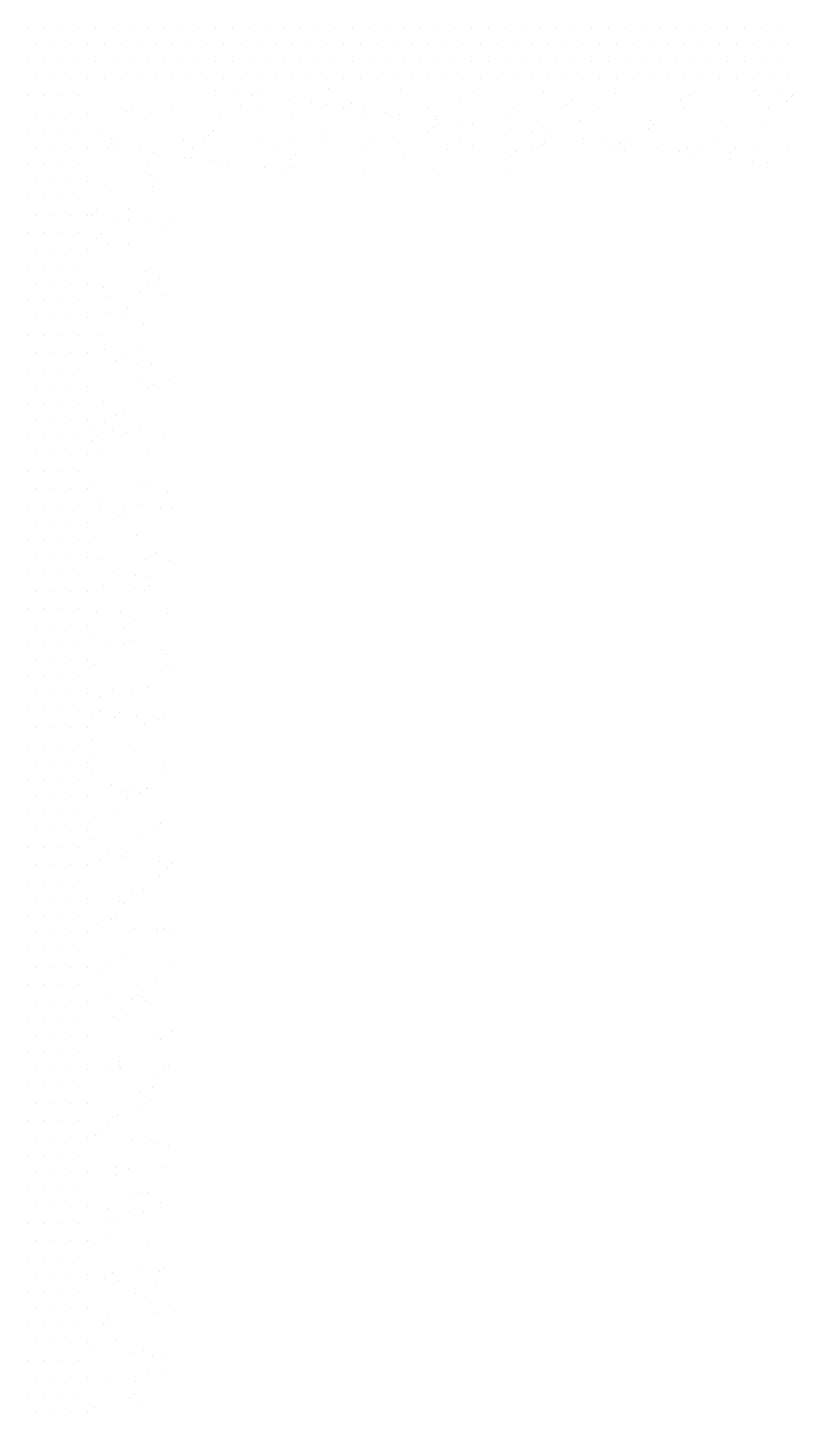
# Model space of a CAD drawing. Header units: millimetres. Extents: x -336 to -33, y -135 to 770.
# Drawn here: x -211.503 to -210.36, y 720.953 to 723.019 of the extents above; entities that cross this region are included whole.
import ezdxf

# ---------------------------------------------------------------- set-up
doc = ezdxf.new("R2010")
doc.units = ezdxf.units.MM
doc.header["$LTSCALE"] = 50
doc.header["$MEASUREMENT"] = 0
doc.layers.get('0').update_dxf_attribs({"linetype": 'CONTINUOUS'})
doc.layers.add('-HIDRO', color=8, linetype='CONTINUOUS')

# ---------------------------------------------------------------- blocks, each defined once
blk = doc.blocks.new('A$C7AFB675E')
at = {"color": 8}
for p, q in [((3.5787, 1.1239), (3.5787, 1.1239)), ((3.58, 1.1234), (3.58, 1.1234)), ((3.5162, 1.1114), (3.5162, 1.1114)), ((3.5319, 1.1193), (3.5319, 1.1193)), ((3.5477, 1.1114), (3.5477, 1.1114)), ((3.5634, 1.1193), (3.5634, 1.1193)), ((3.577, 1.1108), (3.577, 1.1108)), ((3.5842, 1.1187), (3.5842, 1.1187)), ((3.6289, 1.1198), (3.6289, 1.1198)), ((3.5319, 1.1035), (3.5319, 1.1035)), ((3.5634, 1.1035), (3.5634, 1.1035)), ((3.5902, 1.1019), (3.5902, 1.1019)), ((3.6409, 1.1007), (3.6409, 1.1007)), ((3.5162, 1.0957), (3.5162, 1.0957)), ((3.5319, 1.0878), (3.5319, 1.0878)), ((3.5477, 1.0957), (3.5477, 1.0957)), ((3.5634, 1.0878), (3.5634, 1.0878)), ((3.5743, 1.0903), (3.5743, 1.0903)), ((3.5786, 1.0931), (3.5786, 1.0931)), ((3.6043, 1.0968), (3.6043, 1.0968)), ((3.6272, 1.0915), (3.6272, 1.0915)), ((3.6392, 1.0875), (3.6392, 1.0875)), ((3.5162, 1.0799), (3.5162, 1.0799)), ((3.5319, 1.072), (3.5319, 1.072)), ((3.5477, 1.0799), (3.5477, 1.0799)), ((3.5634, 1.072), (3.5634, 1.072)), ((3.6273, 1.0717), (3.6273, 1.0717)), ((3.5162, 1.0642), (3.5162, 1.0642)), ((3.5477, 1.0642), (3.5477, 1.0642)), ((3.6023, 1.059), (3.6023, 1.059)), ((3.6316, 1.0671), (3.6316, 1.0671)), ((3.6365, 1.0671), (3.6365, 1.0671)), ((3.5162, 1.0484), (3.5162, 1.0484)), ((3.5319, 1.0563), (3.5319, 1.0563)), ((3.5477, 1.0484), (3.5477, 1.0484)), ((3.5634, 1.0563), (3.5634, 1.0563)), ((3.622, 1.0519), (3.622, 1.0519)), ((3.5319, 1.0405), (3.5319, 1.0405)), ((3.5634, 1.0405), (3.5634, 1.0405)), ((3.6288, 1.0413), (3.6288, 1.0413)), ((3.5162, 1.0327), (3.5162, 1.0327)), ((3.5319, 1.0248), (3.5319, 1.0248)), ((3.5477, 1.0327), (3.5477, 1.0327)), ((3.5634, 1.0248), (3.5634, 1.0248)), ((3.5789, 1.0287), (3.5789, 1.0287)), ((3.5822, 1.021), (3.5822, 1.021)), ((3.59, 1.0234), (3.59, 1.0234)), ((3.6275, 1.0271), (3.6275, 1.0271)), ((3.632, 1.0328), (3.632, 1.0328)), ((3.5162, 1.0169), (3.5162, 1.0169)), ((3.5319, 1.009), (3.5319, 1.009)), ((3.5477, 1.0169), (3.5477, 1.0169)), ((3.5634, 1.009), (3.5634, 1.009)), ((3.6303, 1.0197), (3.6303, 1.0197)), ((3.5162, 1.0012), (3.5162, 1.0012)), ((3.5477, 1.0012), (3.5477, 1.0012)), ((3.6052, 0.996), (3.6052, 0.996)), ((3.6276, 0.9992), (3.6276, 0.9992)), ((3.5162, 0.9854), (3.5162, 0.9854)), ((3.5319, 0.9933), (3.5319, 0.9933)), ((3.5477, 0.9854), (3.5477, 0.9854)), ((3.5634, 0.9933), (3.5634, 0.9933)), ((3.6014, 0.9931), (3.6014, 0.9931)), ((3.6094, 0.9913), (3.6094, 0.9913)), ((3.5162, 0.9697), (3.5162, 0.9697)), ((3.5319, 0.9775), (3.5319, 0.9775)), ((3.5477, 0.9697), (3.5477, 0.9697)), ((3.5634, 0.9775), (3.5634, 0.9775)), ((3.6219, 0.9735), (3.6219, 0.9735)), ((3.5319, 0.9618), (3.5319, 0.9618)), ((3.5634, 0.9618), (3.5634, 0.9618)), ((3.5765, 0.9606), (3.5765, 0.9606)), ((3.623, 0.965), (3.623, 0.965)), ((3.625, 0.959), (3.625, 0.959)), ((3.6286, 0.9628), (3.6286, 0.9628)), ((3.6295, 0.9694), (3.6295, 0.9694)), ((3.5162, 0.9539), (3.5162, 0.9539)), ((3.5319, 0.946), (3.5319, 0.946)), ((3.5477, 0.9539), (3.5477, 0.9539)), ((3.5634, 0.946), (3.5634, 0.946)), ((3.5899, 0.9449), (3.5899, 0.9449)), ((3.6213, 0.9519), (3.6213, 0.9519)), ((3.5162, 0.9382), (3.5162, 0.9382)), ((3.5477, 0.9382), (3.5477, 0.9382)), ((3.6186, 0.9314), (3.6186, 0.9314)), ((3.5162, 0.9224), (3.5162, 0.9224)), ((3.5319, 0.9303), (3.5319, 0.9303)), ((3.5477, 0.9224), (3.5477, 0.9224)), ((3.5634, 0.9303), (3.5634, 0.9303)), ((3.5831, 0.9202), (3.5831, 0.9202)), ((3.6017, 0.9286), (3.6017, 0.9286)), ((3.5162, 0.9067), (3.5162, 0.9067)), ((3.5319, 0.9145), (3.5319, 0.9145)), ((3.5477, 0.9067), (3.5477, 0.9067)), ((3.5634, 0.9145), (3.5634, 0.9145)), ((3.5873, 0.9156), (3.5873, 0.9156)), ((3.5319, 0.8988), (3.5319, 0.8988)), ((3.5634, 0.8988), (3.5634, 0.8988)), ((3.5756, 0.8946), (3.5756, 0.8946)), ((3.6074, 0.8936), (3.6074, 0.8936)), ((3.6141, 0.8972), (3.6141, 0.8972)), ((3.6217, 0.895), (3.6217, 0.895)), ((3.6242, 0.893), (3.6242, 0.893)), ((3.5162, 0.8909), (3.5162, 0.8909)), ((3.5319, 0.883), (3.5319, 0.883)), ((3.5477, 0.8909), (3.5477, 0.8909)), ((3.5634, 0.883), (3.5634, 0.883)), ((3.6124, 0.884), (3.6124, 0.884)), ((3.6285, 0.8844), (3.6285, 0.8844)), ((3.5162, 0.8752), (3.5162, 0.8752)), ((3.5477, 0.8752), (3.5477, 0.8752)), ((3.6304, 0.8686), (3.6304, 0.8686)), ((3.5162, 0.8594), (3.5162, 0.8594)), ((3.5319, 0.8673), (3.5319, 0.8673)), ((3.5477, 0.8594), (3.5477, 0.8594)), ((3.5634, 0.8673), (3.5634, 0.8673)), ((3.5897, 0.8665), (3.5897, 0.8665)), ((3.5993, 0.8605), (3.5993, 0.8605)), ((3.6097, 0.8636), (3.6097, 0.8636)), ((3.6347, 0.8639), (3.6347, 0.8639)), ((3.6478, 0.859), (3.6478, 0.859)), ((3.5162, 0.8437), (3.5162, 0.8437)), ((3.5319, 0.8515), (3.5319, 0.8515)), ((3.5477, 0.8437), (3.5477, 0.8437)), ((3.5634, 0.8515), (3.5634, 0.8515)), ((3.5319, 0.8358), (3.5319, 0.8358)), ((3.5634, 0.8358), (3.5634, 0.8358)), ((3.576, 0.8302), (3.576, 0.8302)), ((3.6052, 0.8293), (3.6052, 0.8293)), ((3.5162, 0.8279), (3.5162, 0.8279)), ((3.5319, 0.82), (3.5319, 0.82)), ((3.5477, 0.8279), (3.5477, 0.8279)), ((3.5634, 0.82), (3.5634, 0.82)), ((3.5853, 0.8179), (3.5853, 0.8179)), ((3.6216, 0.8165), (3.6216, 0.8165)), ((3.6245, 0.8286), (3.6245, 0.8286)), ((3.5162, 0.8122), (3.5162, 0.8122)), ((3.5319, 0.8043), (3.5319, 0.8043)), ((3.5477, 0.8122), (3.5477, 0.8122)), ((3.5634, 0.8043), (3.5634, 0.8043)), ((3.6035, 0.8162), (3.6035, 0.8162)), ((3.6283, 0.8059), (3.6283, 0.8059)), ((3.5162, 0.7964), (3.5162, 0.7964)), ((3.5477, 0.7964), (3.5477, 0.7964)), ((3.5984, 0.7946), (3.5984, 0.7946)), ((3.6008, 0.7957), (3.6008, 0.7957)), ((3.6083, 0.7928), (3.6083, 0.7928)), ((3.647, 0.793), (3.647, 0.793)), ((3.5162, 0.7807), (3.5162, 0.7807)), ((3.5319, 0.7885), (3.5319, 0.7885)), ((3.5477, 0.7807), (3.5477, 0.7807)), ((3.5634, 0.7885), (3.5634, 0.7885)), ((3.5896, 0.788), (3.5896, 0.788)), ((3.6125, 0.7882), (3.6125, 0.7882)), ((3.5319, 0.7728), (3.5319, 0.7728)), ((3.5634, 0.7728), (3.5634, 0.7728)), ((3.6326, 0.7662), (3.6326, 0.7662)), ((3.5162, 0.7649), (3.5162, 0.7649)), ((3.5319, 0.757), (3.5319, 0.757)), ((3.5477, 0.7649), (3.5477, 0.7649)), ((3.5634, 0.757), (3.5634, 0.757)), ((3.5735, 0.7621), (3.5735, 0.7621)), ((3.5963, 0.7615), (3.5963, 0.7615)), ((3.6221, 0.7605), (3.6221, 0.7605)), ((3.5162, 0.7492), (3.5162, 0.7492)), ((3.5319, 0.7413), (3.5319, 0.7413)), ((3.5477, 0.7492), (3.5477, 0.7492)), ((3.5634, 0.7413), (3.5634, 0.7413)), ((3.5945, 0.7484), (3.5945, 0.7484)), ((3.5162, 0.7334), (3.5162, 0.7334)), ((3.5477, 0.7334), (3.5477, 0.7334)), ((3.5918, 0.7279), (3.5918, 0.7279)), ((3.5987, 0.7301), (3.5987, 0.7301)), ((3.6214, 0.738), (3.6214, 0.738)), ((3.6282, 0.7274), (3.6282, 0.7274)), ((3.6473, 0.7285), (3.6473, 0.7285)), ((3.5162, 0.7177), (3.5162, 0.7177)), ((3.5319, 0.7255), (3.5319, 0.7255)), ((3.5477, 0.7177), (3.5477, 0.7177)), ((3.5634, 0.7255), (3.5634, 0.7255)), ((3.5862, 0.7171), (3.5862, 0.7171)), ((3.5162, 0.7019), (3.5162, 0.7019)), ((3.5319, 0.7098), (3.5319, 0.7098)), ((3.5477, 0.7019), (3.5477, 0.7019)), ((3.5634, 0.7098), (3.5634, 0.7098)), ((3.5895, 0.7095), (3.5895, 0.7095)), ((3.5904, 0.7124), (3.5904, 0.7124)), ((3.5319, 0.694), (3.5319, 0.694)), ((3.5634, 0.694), (3.5634, 0.694)), ((3.5727, 0.6961), (3.5727, 0.6961)), ((3.5873, 0.6937), (3.5873, 0.6937)), ((3.6105, 0.6905), (3.6105, 0.6905)), ((3.6212, 0.6945), (3.6212, 0.6945)), ((3.5162, 0.6862), (3.5162, 0.6862)), ((3.5319, 0.6783), (3.5319, 0.6783)), ((3.5477, 0.6862), (3.5477, 0.6862)), ((3.5634, 0.6783), (3.5634, 0.6783)), ((3.5856, 0.6805), (3.5856, 0.6805)), ((3.5162, 0.6704), (3.5162, 0.6704)), ((3.5477, 0.6704), (3.5477, 0.6704)), ((3.6335, 0.6654), (3.6335, 0.6654)), ((3.5162, 0.6547), (3.5162, 0.6547)), ((3.5319, 0.6625), (3.5319, 0.6625)), ((3.5477, 0.6547), (3.5477, 0.6547)), ((3.5634, 0.6625), (3.5634, 0.6625)), ((3.5829, 0.6601), (3.5829, 0.6601)), ((3.5963, 0.6621), (3.5963, 0.6621)), ((3.6213, 0.6596), (3.6213, 0.6596)), ((3.6378, 0.6608), (3.6378, 0.6608)), ((3.6448, 0.6605), (3.6448, 0.6605)), ((3.6478, 0.6573), (3.6478, 0.6573)), ((3.5162, 0.6389), (3.5162, 0.6389)), ((3.5319, 0.6468), (3.5319, 0.6468)), ((3.5477, 0.6389), (3.5477, 0.6389)), ((3.5634, 0.6468), (3.5634, 0.6468)), ((3.6281, 0.6489), (3.6281, 0.6489)), ((3.5319, 0.631), (3.5319, 0.631)), ((3.5634, 0.631), (3.5634, 0.631)), ((3.573, 0.6317), (3.573, 0.6317)), ((3.5784, 0.6258), (3.5784, 0.6258)), ((3.5893, 0.631), (3.5893, 0.631)), ((3.6215, 0.6301), (3.6215, 0.6301)), ((3.6451, 0.6368), (3.6451, 0.6368)), ((3.5162, 0.6232), (3.5162, 0.6232)), ((3.5319, 0.6153), (3.5319, 0.6153)), ((3.5477, 0.6232), (3.5477, 0.6232)), ((3.5634, 0.6153), (3.5634, 0.6153)), ((3.5767, 0.6127), (3.5767, 0.6127)), ((3.5884, 0.6147), (3.5884, 0.6147)), ((3.5162, 0.6074), (3.5162, 0.6074)), ((3.5477, 0.6074), (3.5477, 0.6074)), ((3.6406, 0.6026), (3.6406, 0.6026)), ((3.5162, 0.5917), (3.5162, 0.5917)), ((3.5319, 0.5995), (3.5319, 0.5995)), ((3.5477, 0.5917), (3.5477, 0.5917)), ((3.5634, 0.5995), (3.5634, 0.5995)), ((3.574, 0.5922), (3.574, 0.5922)), ((3.5955, 0.5961), (3.5955, 0.5961)), ((3.6114, 0.5896), (3.6114, 0.5896)), ((3.6389, 0.5895), (3.6389, 0.5895)), ((3.644, 0.5945), (3.644, 0.5945)), ((3.5162, 0.5759), (3.5162, 0.5759)), ((3.5319, 0.5838), (3.5319, 0.5838)), ((3.5477, 0.5759), (3.5477, 0.5759)), ((3.5634, 0.5838), (3.5634, 0.5838)), ((3.6156, 0.585), (3.6156, 0.585)), ((3.6211, 0.5811), (3.6211, 0.5811)), ((3.5319, 0.568), (3.5319, 0.568)), ((3.5634, 0.568), (3.5634, 0.568)), ((3.6191, 0.562), (3.6191, 0.562)), ((3.6279, 0.5704), (3.6279, 0.5704)), ((3.6357, 0.5631), (3.6357, 0.5631)), ((3.6362, 0.569), (3.6362, 0.569)), ((3.5162, 0.5602), (3.5162, 0.5602)), ((3.5319, 0.5523), (3.5319, 0.5523)), ((3.5477, 0.5602), (3.5477, 0.5602)), ((3.5634, 0.5523), (3.5634, 0.5523)), ((3.5892, 0.5525), (3.5892, 0.5525)), ((3.691, 0.5501), (3.691, 0.5501)), ((3.8417, 0.5496), (3.8417, 0.5496)), ((3.959, 0.5509), (3.959, 0.5509)), ((4.0075, 0.5493), (4.0075, 0.5493)), ((4.1049, 0.5506), (4.1049, 0.5506)), ((4.2868, 0.5518), (4.2868, 0.5518)), ((4.3514, 0.5505), (4.3514, 0.5505)), ((4.3806, 0.5493), (4.3806, 0.5493)), ((4.4419, 0.5519), (4.4419, 0.5519)), ((4.5469, 0.5486), (4.5469, 0.5486)), ((4.6945, 0.549), (4.6945, 0.549)), ((3.5162, 0.5444), (3.5162, 0.5444)), ((3.5319, 0.5365), (3.5319, 0.5365)), ((3.5477, 0.5444), (3.5477, 0.5444)), ((3.5634, 0.5365), (3.5634, 0.5365)), ((3.6587, 0.538), (3.6587, 0.538)), ((3.6983, 0.5458), (3.6983, 0.5458)), ((3.7473, 0.5404), (3.7473, 0.5404)), ((3.7632, 0.543), (3.7632, 0.543)), ((3.8938, 0.5439), (3.8938, 0.5439)), ((3.9436, 0.5472), (3.9436, 0.5472)), ((3.9587, 0.5411), (3.9587, 0.5411)), ((3.9999, 0.5374), (3.9999, 0.5374)), ((4.0561, 0.5477), (4.0561, 0.5477)), ((4.0893, 0.542), (4.0893, 0.542)), ((4.0943, 0.5467), (4.0943, 0.5467)), ((4.1046, 0.5461), (4.1046, 0.5461)), ((4.1532, 0.5446), (4.1532, 0.5446)), ((4.1542, 0.5393), (4.1542, 0.5393)), ((4.1961, 0.5442), (4.1961, 0.5442)), ((4.2017, 0.543), (4.2017, 0.543)), ((4.2503, 0.5414), (4.2503, 0.5414)), ((4.2848, 0.5401), (4.2848, 0.5401)), ((4.2911, 0.5471), (4.2911, 0.5471)), ((4.2989, 0.5398), (4.2989, 0.5398)), ((4.3468, 0.5437), (4.3468, 0.5437)), ((4.3474, 0.5382), (4.3474, 0.5382)), ((4.3497, 0.5374), (4.3497, 0.5374)), ((4.396, 0.5366), (4.396, 0.5366)), ((4.4487, 0.5413), (4.4487, 0.5413)), ((4.473, 0.5483), (4.473, 0.5483)), ((4.4773, 0.5437), (4.4773, 0.5437)), ((4.4803, 0.5383), (4.4803, 0.5383)), ((4.5668, 0.5459), (4.5668, 0.5459)), ((4.5994, 0.5408), (4.5994, 0.5408)), ((4.6593, 0.5449), (4.6593, 0.5449)), ((4.6635, 0.5402), (4.6635, 0.5402)), ((4.6758, 0.5364), (4.6758, 0.5364)), ((4.7012, 0.5384), (4.7012, 0.5384)), ((4.7424, 0.5468), (4.7424, 0.5468)), ((4.7531, 0.5424), (4.7531, 0.5424)), ((3.5162, 0.5287), (3.5162, 0.5287)), ((3.5477, 0.5287), (3.5477, 0.5287)), ((3.5958, 0.5316), (3.5958, 0.5316)), ((3.6317, 0.5348), (3.6317, 0.5348)), ((3.6443, 0.53), (3.6443, 0.53)), ((3.6523, 0.5322), (3.6523, 0.5322)), ((3.663, 0.5333), (3.663, 0.5333)), ((3.6929, 0.5285), (3.6929, 0.5285)), ((3.7414, 0.5269), (3.7414, 0.5269)), ((3.7525, 0.5355), (3.7525, 0.5355)), ((3.7541, 0.5297), (3.7541, 0.5297)), ((3.79, 0.5253), (3.79, 0.5253)), ((3.8271, 0.5329), (3.8271, 0.5329)), ((3.8385, 0.5237), (3.8385, 0.5237)), ((3.8449, 0.5346), (3.8449, 0.5346)), ((3.8492, 0.5299), (3.8492, 0.5299)), ((3.9048, 0.5293), (3.9048, 0.5293)), ((3.9387, 0.5321), (3.9387, 0.5321)), ((4.0067, 0.5268), (4.0067, 0.5268)), ((4.0226, 0.531), (4.0226, 0.531)), ((4.0312, 0.5311), (4.0312, 0.5311)), ((4.0354, 0.5265), (4.0354, 0.5265)), ((4.1249, 0.5286), (4.1249, 0.5286)), ((4.1574, 0.5263), (4.1574, 0.5263)), ((4.2174, 0.5277), (4.2174, 0.5277)), ((4.2181, 0.5292), (4.2181, 0.5292)), ((4.2525, 0.5345), (4.2525, 0.5345)), ((4.2592, 0.5239), (4.2592, 0.5239)), ((4.3112, 0.5252), (4.3112, 0.5252)), ((4.4036, 0.5242), (4.4036, 0.5242)), ((4.4099, 0.5234), (4.4099, 0.5234)), ((4.4136, 0.5273), (4.4136, 0.5273)), ((4.4445, 0.535), (4.4445, 0.535)), ((4.4931, 0.5334), (4.4931, 0.5334)), ((4.505, 0.5316), (4.505, 0.5316)), ((4.5416, 0.5319), (4.5416, 0.5319)), ((4.5452, 0.5355), (4.5452, 0.5355)), ((4.5902, 0.5303), (4.5902, 0.5303)), ((4.6091, 0.5254), (4.6091, 0.5254)), ((4.6388, 0.5287), (4.6388, 0.5287)), ((4.6873, 0.5271), (4.6873, 0.5271)), ((4.7359, 0.5255), (4.7359, 0.5255)), ((4.7407, 0.5337), (4.7407, 0.5337)), ((4.7576, 0.5286), (4.7576, 0.5286)), ((4.7844, 0.5239), (4.7844, 0.5239)), ((3.5162, 0.5129), (3.5162, 0.5129)), ((3.5319, 0.5208), (3.5319, 0.5208)), ((3.5477, 0.5129), (3.5477, 0.5129)), ((3.5634, 0.5208), (3.5634, 0.5208)), ((3.5893, 0.5139), (3.5893, 0.5139)), ((3.6299, 0.5216), (3.6299, 0.5216)), ((3.6831, 0.5114), (3.6831, 0.5114)), ((3.6938, 0.5115), (3.6938, 0.5115)), ((3.7154, 0.5118), (3.7154, 0.5118)), ((3.7605, 0.5225), (3.7605, 0.5225)), ((3.7755, 0.5104), (3.7755, 0.5104)), ((3.8104, 0.52), (3.8104, 0.52)), ((3.8254, 0.5198), (3.8254, 0.5198)), ((3.8871, 0.5221), (3.8871, 0.5221)), ((3.9357, 0.5205), (3.9357, 0.5205)), ((3.956, 0.5207), (3.956, 0.5207)), ((3.9842, 0.5189), (3.9842, 0.5189)), ((4.0209, 0.5179), (4.0209, 0.5179)), ((4.0328, 0.5173), (4.0328, 0.5173)), ((4.063, 0.5171), (4.063, 0.5171)), ((4.0813, 0.5158), (4.0813, 0.5158)), ((4.1299, 0.5142), (4.1299, 0.5142)), ((4.1515, 0.5188), (4.1515, 0.5188)), ((4.1784, 0.5126), (4.1784, 0.5126)), ((4.2164, 0.516), (4.2164, 0.516)), ((4.2216, 0.523), (4.2216, 0.523)), ((4.227, 0.511), (4.227, 0.511)), ((4.3156, 0.5142), (4.3156, 0.5142)), ((4.347, 0.5169), (4.347, 0.5169)), ((4.4079, 0.5196), (4.4079, 0.5196)), ((4.4119, 0.5142), (4.4119, 0.5142)), ((4.4974, 0.5218), (4.4974, 0.5218)), ((4.5118, 0.5209), (4.5118, 0.5209)), ((4.5425, 0.515), (4.5425, 0.515)), ((4.5681, 0.5112), (4.5681, 0.5112)), ((4.5898, 0.5208), (4.5898, 0.5208)), ((4.5941, 0.5161), (4.5941, 0.5161)), ((4.6074, 0.5123), (4.6074, 0.5123)), ((4.6625, 0.5205), (4.6625, 0.5205)), ((4.6836, 0.5183), (4.6836, 0.5183)), ((4.738, 0.5132), (4.738, 0.5132)), ((4.7643, 0.518), (4.7643, 0.518)), ((4.776, 0.5173), (4.776, 0.5173)), ((4.7803, 0.5127), (4.7803, 0.5127)), ((3.5319, 0.505), (3.5319, 0.505)), ((3.5634, 0.505), (3.5634, 0.505)), ((3.5935, 0.5092), (3.5935, 0.5092)), ((3.621, 0.5026), (3.621, 0.5026)), ((3.6272, 0.5012), (3.6272, 0.5012)), ((3.6921, 0.4984), (3.6921, 0.4984)), ((3.7797, 0.5058), (3.7797, 0.5058)), ((3.8172, 0.5094), (3.8172, 0.5094)), ((3.8227, 0.4993), (3.8227, 0.4993)), ((3.8693, 0.508), (3.8693, 0.508)), ((3.8736, 0.4997), (3.8736, 0.4997)), ((3.8893, 0.5097), (3.8893, 0.5097)), ((3.9617, 0.507), (3.9617, 0.507)), ((3.966, 0.5024), (3.966, 0.5024)), ((3.9679, 0.5089), (3.9679, 0.5089)), ((4.0555, 0.5045), (4.0555, 0.5045)), ((4.0698, 0.5065), (4.0698, 0.5065)), ((4.0848, 0.5078), (4.0848, 0.5078)), ((4.1479, 0.5036), (4.1479, 0.5036)), ((4.1522, 0.4989), (4.1522, 0.4989)), ((4.2205, 0.506), (4.2205, 0.506)), ((4.2417, 0.5011), (4.2417, 0.5011)), ((4.2755, 0.5094), (4.2755, 0.5094)), ((4.2803, 0.5059), (4.2803, 0.5059)), ((4.3223, 0.5035), (4.3223, 0.5035)), ((4.3241, 0.5078), (4.3241, 0.5078)), ((4.3342, 0.5001), (4.3342, 0.5001)), ((4.3727, 0.5062), (4.3727, 0.5062)), ((4.4212, 0.5046), (4.4212, 0.5046)), ((4.4279, 0.4977), (4.4279, 0.4977)), ((4.4698, 0.5031), (4.4698, 0.5031)), ((4.4731, 0.503), (4.4731, 0.503)), ((4.4758, 0.504), (4.4758, 0.504)), ((4.5183, 0.5015), (4.5183, 0.5015)), ((4.5669, 0.4999), (4.5669, 0.4999)), ((4.5749, 0.5006), (4.5749, 0.5006)), ((4.6154, 0.4983), (4.6154, 0.4983)), ((4.6713, 0.5022), (4.6713, 0.5022)), ((4.7256, 0.5001), (4.7256, 0.5001)), ((3.5162, 0.4972), (3.5162, 0.4972)), ((3.5319, 0.4893), (3.5319, 0.4893)), ((3.5477, 0.4972), (3.5477, 0.4972)), ((3.5634, 0.4893), (3.5634, 0.4893)), ((3.6136, 0.4873), (3.6136, 0.4873)), ((3.6182, 0.4961), (3.6182, 0.4961)), ((3.6278, 0.492), (3.6278, 0.492)), ((3.6668, 0.4945), (3.6668, 0.4945)), ((3.706, 0.4863), (3.706, 0.4863)), ((3.7153, 0.4929), (3.7153, 0.4929)), ((3.756, 0.4883), (3.756, 0.4883)), ((3.7639, 0.4913), (3.7639, 0.4913)), ((3.7785, 0.4915), (3.7785, 0.4915)), ((3.8125, 0.4897), (3.8125, 0.4897)), ((3.861, 0.4881), (3.861, 0.4881)), ((3.8803, 0.489), (3.8803, 0.489)), ((3.8876, 0.4965), (3.8876, 0.4965)), ((3.9096, 0.4865), (3.9096, 0.4865)), ((3.9515, 0.4864), (3.9515, 0.4864)), ((3.9581, 0.4849), (3.9581, 0.4849)), ((4.0182, 0.4974), (4.0182, 0.4974)), ((4.031, 0.4886), (4.031, 0.4886)), ((4.0831, 0.4947), (4.0831, 0.4947)), ((4.1261, 0.4967), (4.1261, 0.4967)), ((4.1329, 0.4861), (4.1329, 0.4861)), ((4.2137, 0.4955), (4.2137, 0.4955)), ((4.2786, 0.4928), (4.2786, 0.4928)), ((4.2836, 0.4856), (4.2836, 0.4856)), ((4.3384, 0.4955), (4.3384, 0.4955)), ((4.3787, 0.4938), (4.3787, 0.4938)), ((4.4092, 0.4937), (4.4092, 0.4937)), ((4.4741, 0.4909), (4.4741, 0.4909)), ((4.5204, 0.4967), (4.5204, 0.4967)), ((4.5246, 0.492), (4.5246, 0.492)), ((4.6047, 0.4918), (4.6047, 0.4918)), ((4.6142, 0.4942), (4.6142, 0.4942)), ((4.6312, 0.4909), (4.6312, 0.4909)), ((4.664, 0.4967), (4.664, 0.4967)), ((4.6696, 0.4891), (4.6696, 0.4891)), ((4.7066, 0.4932), (4.7066, 0.4932)), ((4.7109, 0.4886), (4.7109, 0.4886)), ((4.7125, 0.4951), (4.7125, 0.4951)), ((4.7611, 0.4935), (4.7611, 0.4935)), ((3.5162, 0.4814), (3.5162, 0.4814)), ((3.5319, 0.4735), (3.5319, 0.4735)), ((3.5477, 0.4814), (3.5477, 0.4814)), ((3.5634, 0.4735), (3.5634, 0.4735)), ((3.5949, 0.4735), (3.5949, 0.4735)), ((3.6264, 0.4735), (3.6264, 0.4735)), ((3.6579, 0.4735), (3.6579, 0.4735)), ((3.6841, 0.4822), (3.6841, 0.4822)), ((3.6894, 0.4779), (3.6894, 0.4779)), ((3.6894, 0.4735), (3.6894, 0.4735)), ((3.7103, 0.4817), (3.7103, 0.4817)), ((3.7209, 0.4735), (3.7209, 0.4735)), ((3.7524, 0.4735), (3.7524, 0.4735)), ((3.7839, 0.4735), (3.7839, 0.4735)), ((3.7998, 0.4839), (3.7998, 0.4839)), ((3.8154, 0.4735), (3.8154, 0.4735)), ((3.8469, 0.4735), (3.8469, 0.4735)), ((3.8784, 0.4735), (3.8784, 0.4735)), ((3.8849, 0.4761), (3.8849, 0.4761)), ((3.8923, 0.4829), (3.8923, 0.4829)), ((3.8965, 0.4783), (3.8965, 0.4783)), ((3.9099, 0.4735), (3.9099, 0.4735)), ((3.9367, 0.4793), (3.9367, 0.4793)), ((3.9414, 0.4735), (3.9414, 0.4735)), ((3.9729, 0.4735), (3.9729, 0.4735)), ((3.9861, 0.4804), (3.9861, 0.4804)), ((4.0044, 0.4735), (4.0044, 0.4735)), ((4.0067, 0.4834), (4.0067, 0.4834)), ((4.0359, 0.4735), (4.0359, 0.4735)), ((4.0552, 0.4818), (4.0552, 0.4818)), ((4.0674, 0.4735), (4.0674, 0.4735)), ((4.0785, 0.4795), (4.0785, 0.4795)), ((4.0989, 0.4735), (4.0989, 0.4735)), ((4.1038, 0.4802), (4.1038, 0.4802)), ((4.1304, 0.4735), (4.1304, 0.4735)), ((4.147, 0.4846), (4.147, 0.4846)), ((4.1524, 0.4786), (4.1524, 0.4786)), ((4.1619, 0.4735), (4.1619, 0.4735)), ((4.1723, 0.477), (4.1723, 0.477)), ((4.1892, 0.4764), (4.1892, 0.4764)), ((4.1934, 0.4735), (4.1934, 0.4735)), ((4.2009, 0.477), (4.2009, 0.477)), ((4.2249, 0.4735), (4.2249, 0.4735)), ((4.2495, 0.4754), (4.2495, 0.4754)), ((4.2564, 0.4735), (4.2564, 0.4735)), ((4.2647, 0.476), (4.2647, 0.476)), ((4.2879, 0.4735), (4.2879, 0.4735)), ((4.3194, 0.4735), (4.3194, 0.4735)), ((4.3425, 0.4827), (4.3425, 0.4827)), ((4.3509, 0.4735), (4.3509, 0.4735)), ((4.3824, 0.4735), (4.3824, 0.4735)), ((4.3854, 0.4832), (4.3854, 0.4832)), ((4.4139, 0.4735), (4.4139, 0.4735)), ((4.4454, 0.4735), (4.4454, 0.4735)), ((4.4769, 0.4735), (4.4769, 0.4735)), ((4.5084, 0.4735), (4.5084, 0.4735)), ((4.5362, 0.4827), (4.5362, 0.4827)), ((4.538, 0.4808), (4.538, 0.4808)), ((4.5399, 0.4735), (4.5399, 0.4735)), ((4.5714, 0.4735), (4.5714, 0.4735)), ((4.6029, 0.4735), (4.6029, 0.4735)), ((4.6344, 0.4735), (4.6344, 0.4735)), ((4.638, 0.4802), (4.638, 0.4802)), ((4.6659, 0.4735), (4.6659, 0.4735)), ((4.6974, 0.4735), (4.6974, 0.4735)), ((4.7289, 0.4735), (4.7289, 0.4735)), ((4.7335, 0.4789), (4.7335, 0.4789)), ((4.7604, 0.4735), (4.7604, 0.4735)), ((4.7887, 0.4798), (4.7887, 0.4798)), ((4.7919, 0.4735), (4.7919, 0.4735)), ((3.5162, 0.4657), (3.5162, 0.4657)), ((3.5477, 0.4657), (3.5477, 0.4657)), ((3.5792, 0.4657), (3.5792, 0.4657)), ((3.6107, 0.4657), (3.6107, 0.4657)), ((3.6422, 0.4657), (3.6422, 0.4657)), ((3.6737, 0.4657), (3.6737, 0.4657)), ((3.7052, 0.4657), (3.7052, 0.4657)), ((3.7367, 0.4657), (3.7367, 0.4657)), ((3.7682, 0.4657), (3.7682, 0.4657)), ((3.7997, 0.4657), (3.7997, 0.4657)), ((3.8312, 0.4657), (3.8312, 0.4657)), ((3.8627, 0.4657), (3.8627, 0.4657)), ((3.8942, 0.4657), (3.8942, 0.4657)), ((3.9257, 0.4657), (3.9257, 0.4657)), ((3.9572, 0.4657), (3.9572, 0.4657)), ((3.9887, 0.4657), (3.9887, 0.4657)), ((4.0202, 0.4657), (4.0202, 0.4657)), ((4.0517, 0.4657), (4.0517, 0.4657)), ((4.0832, 0.4657), (4.0832, 0.4657)), ((4.1147, 0.4657), (4.1147, 0.4657)), ((4.1462, 0.4657), (4.1462, 0.4657)), ((4.1777, 0.4657), (4.1777, 0.4657)), ((4.2092, 0.4657), (4.2092, 0.4657)), ((4.2407, 0.4657), (4.2407, 0.4657)), ((4.2722, 0.4657), (4.2722, 0.4657)), ((4.3037, 0.4657), (4.3037, 0.4657)), ((4.3352, 0.4657), (4.3352, 0.4657)), ((4.3667, 0.4657), (4.3667, 0.4657)), ((4.3982, 0.4657), (4.3982, 0.4657)), ((4.4297, 0.4657), (4.4297, 0.4657)), ((4.4612, 0.4657), (4.4612, 0.4657)), ((4.4927, 0.4657), (4.4927, 0.4657)), ((4.5242, 0.4657), (4.5242, 0.4657)), ((4.5557, 0.4657), (4.5557, 0.4657)), ((4.5872, 0.4657), (4.5872, 0.4657)), ((4.6187, 0.4657), (4.6187, 0.4657)), ((4.6502, 0.4657), (4.6502, 0.4657)), ((4.6817, 0.4657), (4.6817, 0.4657)), ((4.7132, 0.4657), (4.7132, 0.4657)), ((4.7447, 0.4657), (4.7447, 0.4657)), ((4.7762, 0.4657), (4.7762, 0.4657)), ((3.5162, 0.4499), (3.5162, 0.4499)), ((3.5319, 0.4578), (3.5319, 0.4578)), ((3.5477, 0.4499), (3.5477, 0.4499)), ((3.5634, 0.4578), (3.5634, 0.4578)), ((3.5792, 0.4499), (3.5792, 0.4499)), ((3.5949, 0.4578), (3.5949, 0.4578)), ((3.6107, 0.4499), (3.6107, 0.4499)), ((3.6264, 0.4578), (3.6264, 0.4578)), ((3.6422, 0.4499), (3.6422, 0.4499)), ((3.6579, 0.4578), (3.6579, 0.4578)), ((3.6737, 0.4499), (3.6737, 0.4499)), ((3.6894, 0.4578), (3.6894, 0.4578)), ((3.7052, 0.4499), (3.7052, 0.4499)), ((3.7209, 0.4578), (3.7209, 0.4578)), ((3.7367, 0.4499), (3.7367, 0.4499)), ((3.7524, 0.4578), (3.7524, 0.4578)), ((3.7682, 0.4499), (3.7682, 0.4499)), ((3.7839, 0.4578), (3.7839, 0.4578)), ((3.7997, 0.4499), (3.7997, 0.4499)), ((3.8154, 0.4578), (3.8154, 0.4578)), ((3.8312, 0.4499), (3.8312, 0.4499)), ((3.8469, 0.4578), (3.8469, 0.4578)), ((3.8627, 0.4499), (3.8627, 0.4499)), ((3.8784, 0.4578), (3.8784, 0.4578)), ((3.8942, 0.4499), (3.8942, 0.4499)), ((3.9099, 0.4578), (3.9099, 0.4578)), ((3.9257, 0.4499), (3.9257, 0.4499)), ((3.9414, 0.4578), (3.9414, 0.4578)), ((3.9572, 0.4499), (3.9572, 0.4499)), ((3.9729, 0.4578), (3.9729, 0.4578)), ((3.9887, 0.4499), (3.9887, 0.4499)), ((4.0044, 0.4578), (4.0044, 0.4578)), ((4.0202, 0.4499), (4.0202, 0.4499)), ((4.0359, 0.4578), (4.0359, 0.4578)), ((4.0517, 0.4499), (4.0517, 0.4499)), ((4.0674, 0.4578), (4.0674, 0.4578)), ((4.0832, 0.4499), (4.0832, 0.4499)), ((4.0989, 0.4578), (4.0989, 0.4578)), ((4.1147, 0.4499), (4.1147, 0.4499)), ((4.1304, 0.4578), (4.1304, 0.4578)), ((4.1462, 0.4499), (4.1462, 0.4499)), ((4.1619, 0.4578), (4.1619, 0.4578)), ((4.1777, 0.4499), (4.1777, 0.4499)), ((4.1934, 0.4578), (4.1934, 0.4578)), ((4.2092, 0.4499), (4.2092, 0.4499)), ((4.2249, 0.4578), (4.2249, 0.4578)), ((4.2407, 0.4499), (4.2407, 0.4499)), ((4.2564, 0.4578), (4.2564, 0.4578)), ((4.2722, 0.4499), (4.2722, 0.4499)), ((4.2879, 0.4578), (4.2879, 0.4578)), ((4.3037, 0.4499), (4.3037, 0.4499)), ((4.3194, 0.4578), (4.3194, 0.4578)), ((4.3352, 0.4499), (4.3352, 0.4499)), ((4.3509, 0.4578), (4.3509, 0.4578)), ((4.3667, 0.4499), (4.3667, 0.4499)), ((4.3824, 0.4578), (4.3824, 0.4578)), ((4.3982, 0.4499), (4.3982, 0.4499)), ((4.4139, 0.4578), (4.4139, 0.4578)), ((4.4297, 0.4499), (4.4297, 0.4499)), ((4.4454, 0.4578), (4.4454, 0.4578)), ((4.4612, 0.4499), (4.4612, 0.4499)), ((4.4769, 0.4578), (4.4769, 0.4578)), ((4.4927, 0.4499), (4.4927, 0.4499)), ((4.5084, 0.4578), (4.5084, 0.4578)), ((4.5242, 0.4499), (4.5242, 0.4499)), ((4.5399, 0.4578), (4.5399, 0.4578)), ((4.5557, 0.4499), (4.5557, 0.4499)), ((4.5714, 0.4578), (4.5714, 0.4578)), ((4.5872, 0.4499), (4.5872, 0.4499)), ((4.6029, 0.4578), (4.6029, 0.4578)), ((4.6187, 0.4499), (4.6187, 0.4499)), ((4.6344, 0.4578), (4.6344, 0.4578)), ((4.6502, 0.4499), (4.6502, 0.4499)), ((4.6659, 0.4578), (4.6659, 0.4578)), ((4.6817, 0.4499), (4.6817, 0.4499)), ((4.6974, 0.4578), (4.6974, 0.4578)), ((4.7132, 0.4499), (4.7132, 0.4499)), ((4.7289, 0.4578), (4.7289, 0.4578)), ((4.7447, 0.4499), (4.7447, 0.4499)), ((4.7604, 0.4578), (4.7604, 0.4578)), ((4.7762, 0.4499), (4.7762, 0.4499)), ((4.7919, 0.4578), (4.7919, 0.4578)), ((3.5162, 0.4342), (3.5162, 0.4342)), ((3.5319, 0.442), (3.5319, 0.442)), ((3.5477, 0.4342), (3.5477, 0.4342)), ((3.5634, 0.442), (3.5634, 0.442)), ((3.5792, 0.4342), (3.5792, 0.4342)), ((3.5949, 0.442), (3.5949, 0.442)), ((3.6107, 0.4342), (3.6107, 0.4342)), ((3.6264, 0.442), (3.6264, 0.442)), ((3.6422, 0.4342), (3.6422, 0.4342)), ((3.6579, 0.442), (3.6579, 0.442)), ((3.6737, 0.4342), (3.6737, 0.4342)), ((3.6894, 0.442), (3.6894, 0.442)), ((3.7052, 0.4342), (3.7052, 0.4342)), ((3.7209, 0.442), (3.7209, 0.442)), ((3.7367, 0.4342), (3.7367, 0.4342)), ((3.7524, 0.442), (3.7524, 0.442)), ((3.7682, 0.4342), (3.7682, 0.4342)), ((3.7839, 0.442), (3.7839, 0.442)), ((3.7997, 0.4342), (3.7997, 0.4342)), ((3.8154, 0.442), (3.8154, 0.442)), ((3.8312, 0.4342), (3.8312, 0.4342)), ((3.8469, 0.442), (3.8469, 0.442)), ((3.8627, 0.4342), (3.8627, 0.4342)), ((3.8784, 0.442), (3.8784, 0.442)), ((3.8942, 0.4342), (3.8942, 0.4342)), ((3.9099, 0.442), (3.9099, 0.442)), ((3.9257, 0.4342), (3.9257, 0.4342)), ((3.9414, 0.442), (3.9414, 0.442)), ((3.9572, 0.4342), (3.9572, 0.4342)), ((3.9729, 0.442), (3.9729, 0.442)), ((3.9887, 0.4342), (3.9887, 0.4342)), ((4.0044, 0.442), (4.0044, 0.442)), ((4.0202, 0.4342), (4.0202, 0.4342)), ((4.0359, 0.442), (4.0359, 0.442)), ((4.0517, 0.4342), (4.0517, 0.4342)), ((4.0674, 0.442), (4.0674, 0.442)), ((4.0832, 0.4342), (4.0832, 0.4342)), ((4.0989, 0.442), (4.0989, 0.442)), ((4.1147, 0.4342), (4.1147, 0.4342)), ((4.1304, 0.442), (4.1304, 0.442)), ((4.1462, 0.4342), (4.1462, 0.4342)), ((4.1619, 0.442), (4.1619, 0.442)), ((4.1777, 0.4342), (4.1777, 0.4342)), ((4.1934, 0.442), (4.1934, 0.442)), ((4.2092, 0.4342), (4.2092, 0.4342)), ((4.2249, 0.442), (4.2249, 0.442)), ((4.2407, 0.4342), (4.2407, 0.4342)), ((4.2564, 0.442), (4.2564, 0.442)), ((4.2722, 0.4342), (4.2722, 0.4342)), ((4.2879, 0.442), (4.2879, 0.442)), ((4.3037, 0.4342), (4.3037, 0.4342)), ((4.3194, 0.442), (4.3194, 0.442)), ((4.3352, 0.4342), (4.3352, 0.4342)), ((4.3509, 0.442), (4.3509, 0.442)), ((4.3667, 0.4342), (4.3667, 0.4342)), ((4.3824, 0.442), (4.3824, 0.442)), ((4.3982, 0.4342), (4.3982, 0.4342)), ((4.4139, 0.442), (4.4139, 0.442)), ((4.4297, 0.4342), (4.4297, 0.4342)), ((4.4454, 0.442), (4.4454, 0.442)), ((4.4612, 0.4342), (4.4612, 0.4342)), ((4.4769, 0.442), (4.4769, 0.442)), ((4.4927, 0.4342), (4.4927, 0.4342)), ((4.5084, 0.442), (4.5084, 0.442)), ((4.5242, 0.4342), (4.5242, 0.4342)), ((4.5399, 0.442), (4.5399, 0.442)), ((4.5557, 0.4342), (4.5557, 0.4342)), ((4.5714, 0.442), (4.5714, 0.442)), ((4.5872, 0.4342), (4.5872, 0.4342)), ((4.6029, 0.442), (4.6029, 0.442)), ((4.6187, 0.4342), (4.6187, 0.4342)), ((4.6344, 0.442), (4.6344, 0.442)), ((4.6502, 0.4342), (4.6502, 0.4342)), ((4.6659, 0.442), (4.6659, 0.442)), ((4.6817, 0.4342), (4.6817, 0.4342)), ((4.6974, 0.442), (4.6974, 0.442)), ((4.7132, 0.4342), (4.7132, 0.4342)), ((4.7289, 0.442), (4.7289, 0.442)), ((4.7447, 0.4342), (4.7447, 0.4342)), ((4.7604, 0.442), (4.7604, 0.442)), ((4.7762, 0.4342), (4.7762, 0.4342)), ((4.7919, 0.442), (4.7919, 0.442)), ((3.5319, 0.4263), (3.5319, 0.4263)), ((3.5634, 0.4263), (3.5634, 0.4263)), ((3.5949, 0.4263), (3.5949, 0.4263)), ((3.6264, 0.4263), (3.6264, 0.4263)), ((3.6579, 0.4263), (3.6579, 0.4263)), ((3.6894, 0.4263), (3.6894, 0.4263)), ((3.7209, 0.4263), (3.7209, 0.4263)), ((3.7524, 0.4263), (3.7524, 0.4263)), ((3.7839, 0.4263), (3.7839, 0.4263)), ((3.8154, 0.4263), (3.8154, 0.4263)), ((3.8469, 0.4263), (3.8469, 0.4263)), ((3.8784, 0.4263), (3.8784, 0.4263)), ((3.9099, 0.4263), (3.9099, 0.4263)), ((3.9414, 0.4263), (3.9414, 0.4263)), ((3.9729, 0.4263), (3.9729, 0.4263)), ((4.0044, 0.4263), (4.0044, 0.4263)), ((4.0359, 0.4263), (4.0359, 0.4263)), ((4.0674, 0.4263), (4.0674, 0.4263)), ((4.0989, 0.4263), (4.0989, 0.4263)), ((4.1304, 0.4263), (4.1304, 0.4263)), ((4.1619, 0.4263), (4.1619, 0.4263)), ((4.1934, 0.4263), (4.1934, 0.4263)), ((4.2249, 0.4263), (4.2249, 0.4263)), ((4.2564, 0.4263), (4.2564, 0.4263)), ((4.2879, 0.4263), (4.2879, 0.4263)), ((4.3194, 0.4263), (4.3194, 0.4263)), ((4.3509, 0.4263), (4.3509, 0.4263)), ((4.3824, 0.4263), (4.3824, 0.4263)), ((4.4139, 0.4263), (4.4139, 0.4263)), ((4.4454, 0.4263), (4.4454, 0.4263)), ((4.4769, 0.4263), (4.4769, 0.4263)), ((4.5084, 0.4263), (4.5084, 0.4263)), ((4.5399, 0.4263), (4.5399, 0.4263)), ((4.5714, 0.4263), (4.5714, 0.4263)), ((4.6029, 0.4263), (4.6029, 0.4263)), ((4.6344, 0.4263), (4.6344, 0.4263)), ((4.6659, 0.4263), (4.6659, 0.4263)), ((4.6974, 0.4263), (4.6974, 0.4263)), ((4.7289, 0.4263), (4.7289, 0.4263)), ((4.7604, 0.4263), (4.7604, 0.4263)), ((4.7919, 0.4263), (4.7919, 0.4263)), ((3.5162, 0.4184), (3.5162, 0.4184)), ((3.5477, 0.4184), (3.5477, 0.4184)), ((3.5792, 0.4184), (3.5792, 0.4184)), ((3.6107, 0.4184), (3.6107, 0.4184)), ((3.6422, 0.4184), (3.6422, 0.4184)), ((3.6737, 0.4184), (3.6737, 0.4184)), ((3.7052, 0.4184), (3.7052, 0.4184)), ((3.7367, 0.4184), (3.7367, 0.4184)), ((3.7682, 0.4184), (3.7682, 0.4184)), ((3.7997, 0.4184), (3.7997, 0.4184)), ((3.8312, 0.4184), (3.8312, 0.4184)), ((3.8627, 0.4184), (3.8627, 0.4184)), ((3.8942, 0.4184), (3.8942, 0.4184)), ((3.9257, 0.4184), (3.9257, 0.4184)), ((3.9572, 0.4184), (3.9572, 0.4184)), ((3.9887, 0.4184), (3.9887, 0.4184)), ((4.0202, 0.4184), (4.0202, 0.4184)), ((4.0517, 0.4184), (4.0517, 0.4184)), ((4.0832, 0.4184), (4.0832, 0.4184)), ((4.1147, 0.4184), (4.1147, 0.4184)), ((4.1462, 0.4184), (4.1462, 0.4184)), ((4.1777, 0.4184), (4.1777, 0.4184)), ((4.2092, 0.4184), (4.2092, 0.4184)), ((4.2407, 0.4184), (4.2407, 0.4184)), ((4.2722, 0.4184), (4.2722, 0.4184)), ((4.3037, 0.4184), (4.3037, 0.4184)), ((4.3352, 0.4184), (4.3352, 0.4184)), ((4.3667, 0.4184), (4.3667, 0.4184)), ((4.3982, 0.4184), (4.3982, 0.4184)), ((4.4297, 0.4184), (4.4297, 0.4184)), ((4.4612, 0.4184), (4.4612, 0.4184)), ((4.4927, 0.4184), (4.4927, 0.4184)), ((4.5242, 0.4184), (4.5242, 0.4184)), ((4.5557, 0.4184), (4.5557, 0.4184)), ((4.5872, 0.4184), (4.5872, 0.4184)), ((4.6187, 0.4184), (4.6187, 0.4184)), ((4.6502, 0.4184), (4.6502, 0.4184)), ((4.6817, 0.4184), (4.6817, 0.4184)), ((4.7132, 0.4184), (4.7132, 0.4184)), ((4.7447, 0.4184), (4.7447, 0.4184)), ((4.7762, 0.4184), (4.7762, 0.4184))]:
    blk.add_line(p, q, dxfattribs=at)

msp = doc.modelspace()

# ---------------------------------------------------------------- block references
at = {"layer": '-HIDRO', "ltscale": 0.35, "xscale": 1.62, "yscale": 1.62, "zscale": 1.62, "rotation": 270}
msp.add_blockref('A$C7AFB675E', (-212.1804, 728.7157), dxfattribs=at)

doc.saveas('drawing.dxf')
